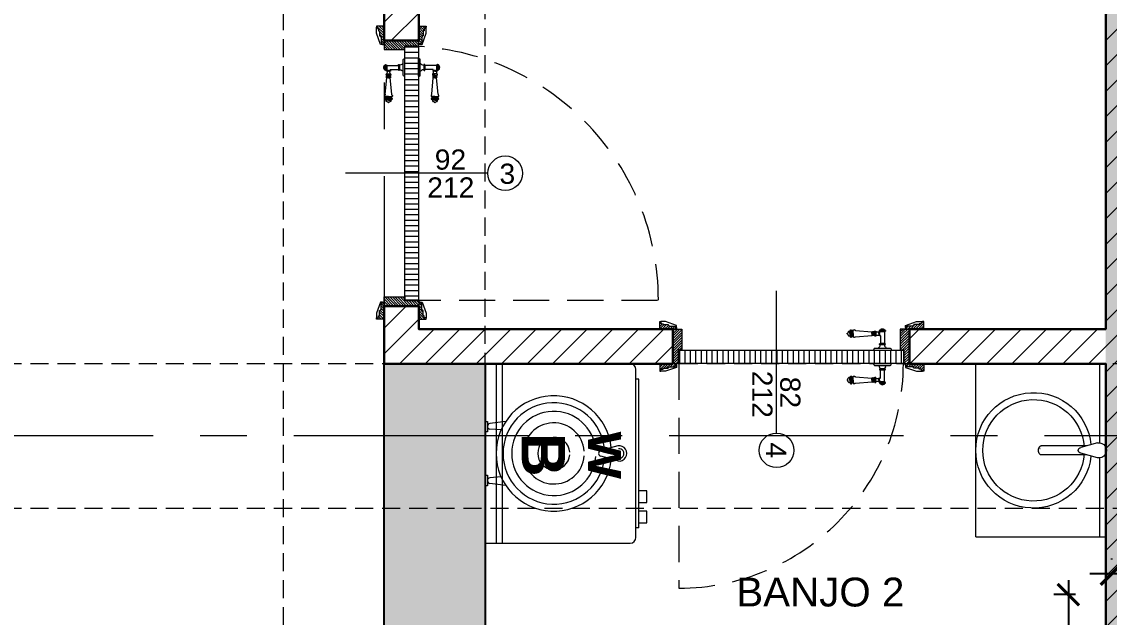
# Model space of a CAD drawing. Header units: centimetres. Extents: x 92587 to 105438, y -55119 to -48334.
# Drawn here: x 94088.6 to 94465.3, y -50735.2 to -50528.9 of the extents above; entities that cross this region are included whole.
import ezdxf

# ---------------------------------------------------------------- set-up
doc = ezdxf.new("R2010")
doc.units = ezdxf.units.CM
doc.header["$LTSCALE"] = 50
doc.header["$MEASUREMENT"] = 0
for name, pattern in [('AXES', [2, 1.25, -0.25, 0.25, -0.25]), ('CACHE', [0.375, 0.25, -0.125]), ('CONTINU', [0])]:
    doc.linetypes.add(name, pattern=pattern)
doc.layers.get('0').update_dxf_attribs({"color": 8})
for name, color, linetype in [('AXES', 10, 'AXES'), ('BETON COUPE', 3, 'CONTINU'), ('BETON TRAME', 252, 'Continuous'), ('TALUS', 2, 'Continuous')]:
    doc.layers.add(name, color=color, linetype=linetype)
for name, color, linetype, lineweight in [('BANJO', 160, 'Continuous', 9), ('BETON CACHE', 4, 'CACHE', 5), ('BETON SUP TRAME', 4, 'CACHE', 5), ('door', 44, 'Continuous', 5), ('MACONNERIE COUPE', 7, 'Continuous', 30), ('MACONNERIE HACHURE', 253, 'Continuous', 13)]:
    doc.layers.add(name, color=color, linetype=linetype, lineweight=lineweight)
doc.layers.add('DEMOL', color=7, linetype='Continuous', lineweight=60, true_color=0xa87e00)
doc.styles.add('GENERATED_STYLE_1', font='arial.ttf')
doc.styles.add('RS_TEXT_1.50', font='arial.ttf', dxfattribs={"height": 12.5})
doc.styles.add('RS_TXT_50', font='arial.ttf', dxfattribs={"height": 12.5})
doc.dimstyles.new('RS_50CM_LINEAIRE', dxfattribs={"dimscale": 5, "dimtxt": 12.5, "dimasz": 1.5, "dimexe": 1, "dimexo": 2.5, "dimgap": 1, "dimtad": 1, "dimdec": 1, "dimrnd": 0.5, "dimdsep": 46, "dimtxsty": 'RS_TXT_50', "dimblk1": 'ARCHTICK', "dimblk2": 'ARCHTICK', "dimsah": 1, "dimcen": 2.5, "dimdle": 1, "dimclrt": 4, "dimadec": 0, "dimazin": 2, "dimtfac": 1, "dimtdec": 1, "dimtix": 1, "dimtmove": 2, "dimatfit": 3, "dimfxl": 1, "dimtolj": 1, "dimtzin": 0, "dimarcsym": 0})

# ---------------------------------------------------------------- blocks, each defined once
blk = doc.blocks.new('A$C1cd8c289')
at = {"layer": 'AXES', "lineweight": 5, "ltscale": 1.3}
for p, q in [((-495, 1580), (-495, -1344.97)), ((3195, 190), (-1985, 190))]:
    blk.add_line(p, q, dxfattribs=at)
blk = doc.blocks.new('door900')
at = {"color": 0}
for p, q in [((-9.3, 67.7), (9.3, 67.7)), ((9.3, 65.2), (-9.3, 65.2)), ((-6.8, 71.5), (-6.8, 70.2)), ((-5.5, 71.5), (-6.8, 71.5)), ((-6.8, 70.2), (6.8, 70.2)), ((-6.8, 62.7), (-6.8, 24)), ((-6.8, 62.7), (6.8, 62.7)), ((-5.5, 71.5), (5.5, 71.5)), ((5.5, 71.5), (6.8, 71.5)), ((6.8, 71.5), (6.8, 70.2)), ((8.7, 62.7), (6.8, 62.7)), ((6.8, 49.1), (6.8, 24)), ((8.7, 50.9), (8.7, 50.9)), ((10.5, 56.8), (10.5, 62.5)), ((10.5, 56.8), (10.5, 51.1)), ((12.7, 56.8), (12.7, 62.5)), ((12.7, 56.8), (12.7, 51.1)), ((22.5, 63.8), (22.5, 49.8)), ((26.5, 56.8), (26.5, 63.8)), ((26.5, 63.8), (29.1, 63.8)), ((26.5, 63.8), (29.1, 63.8)), ((26.5, 56.8), (26.5, 49.8)), ((26.5, 49.8), (29.1, 49.8)), ((26.5, 49.8), (29.1, 49.8)), ((29.1, 63.8), (29.1, 62.8)), ((29.1, 62.8), (29.1, 56.8)), ((29.1, 50.8), (29.1, 56.8)), ((29.1, 50.8), (29.1, 49.8)), ((29.1, 49.8), (29.1, 49.8)), ((31.1, 62.8), (31.1, 56.8)), ((31.1, 50.8), (31.1, 56.8)), ((34.1, 56.8), (34.1, 62.8)), ((34.1, 62.8), (34.1, 56.8)), ((34.1, 50.8), (34.1, 56.8)), ((34.1, 56.8), (34.1, 50.8)), ((92.8, 68.1), (36.2, 62.8)), ((36.2, 56.8), (36.2, 62.8)), ((36.2, 56.8), (36.2, 50.8)), ((92.8, 45.5), (36.2, 50.8)), ((101.2, 67.3), (103.2, 68)), ((101.2, 56.8), (101.2, 67.3)), ((101.2, 56.8), (101.2, 46.3)), ((101.2, 46.3), (103.2, 45.7)), ((103.2, 68), (103.2, 67.7)), ((103.2, 56.8), (103.2, 68)), ((103.2, 56.8), (103.2, 46.3)), ((103.2, 45.9), (103.2, 45.7)), ((106.5, 68), (105.5, 67.3)), ((105.5, 56.8), (105.5, 67.3)), ((105.5, 56.8), (105.5, 46.3)), ((106.5, 45.7), (105.5, 46.3)), ((106.5, 56.8), (106.5, 68)), ((106.5, 56.8), (106.5, 45.7)), ((110.7, 68), (111.8, 67.3)), ((110.7, 56.8), (110.7, 68)), ((110.7, 56.8), (110.7, 45.7)), ((110.7, 45.7), (111.8, 46.3)), ((111.8, 56.8), (111.8, 67.3)), ((111.8, 66.2), (113.3, 66.2)), ((111.8, 56.8), (111.8, 46.3)), ((111.8, 47.5), (113.3, 47.5)), ((113.3, 56.8), (113.3, 66.2)), ((113.3, 56.8), (113.3, 47.5)), ((120.5, 56.8), (120.5, 58.6)), ((120.5, 56.8), (120.5, 55)), ((-30, 3), (-30, 0)), ((30, 0), (-30, 0)), ((27, 6), (-27, 6)), ((-8.3, 22.3), (8.3, 22.3)), ((-8.3, 18.3), (8.3, 18.3)), ((30, 3), (30, 0))]:
    blk.add_line(p, q, dxfattribs=at)
for centre, radius, start, end in [((-9.3, 66.5), 1.25, 90, 270), ((-6.8, 67.7), 2.51, 90.115, 179.885), ((-6.8, 65.2), 2.51, 180.115, 269.885), ((0, 64), 9.29, 53.4104, 126.5896), ((6.8, 67.7), 2.51, 0.115, 89.885), ((6.8, 65.2), 2.51, 270.115, 359.885), ((8.7, 49), 1.91, 88.7426, 178.1515), ((8.6, 64.9), 2.15, 272.7029, 297.6142), ((8.6, 48.8), 2.15, 62.3858, 87.2971), ((9.3, 66.5), 1.25, 270, 90), ((10, 62.5), 0.561, 3.7097, 127.9634), ((10, 51.1), 0.561, 232.0366, 356.2903), ((11.6, 62.5), 1.1, 0.0106, 179.9894), ((11.6, 51.1), 1.1, 180.0106, 359.9894), ((16.7, 70.5), 8.83, 243.5466, 311.3694), ((16.7, 43.2), 8.83, 48.6306, 116.4534), ((24.5, 63.7), 2.01, 4.1469, 175.8531), ((24.5, 50), 2.01, 184.1469, 355.8531), ((30.1, 62.8), 1.03, 0, 180.0014), ((30.1, 50.8), 1.03, 179.9972, 0), ((32.6, 62.8), 1.48, 0, 180), ((32.6, 50.8), 1.48, 180, 0), ((35.2, 62.8), 1.03, 0, 180), ((32.6, 62.8), 1.48, 1.563306237032948e-10, 2.08440831604393e-10), ((35.2, 50.8), 1.03, 180, 0), ((93.1, 72.5), 4.4, 266.3976, 315.6468), ((93.1, 41.1), 4.4, 44.3532, 93.6024), ((98.3, 67.4), 2.89, 358.3861, 135.6468), ((98.3, 46.2), 2.89, 224.3532, 1.6139), ((104.3, 67.6), 1.15, 170.914, 348.1019), ((104.3, 46.1), 1.15, 11.8981, 189.086), ((108.6, 68), 2.1, 0, 180), ((108.6, 45.7), 2.1, 180, 0), ((115.5, 62.5), 2.84, 13.4568, 140.4953), ((115.5, 51.2), 2.84, 219.5047, 346.5432), ((127.9, 65.2), 9.88, 191.9991, 221.6757), ((127.9, 48.5), 9.88, 138.3243, 168.0009), ((120.5, 56.8), 1.79, 0, 90), ((120.5, 56.8), 1.79, 270, 0), ((-27, 3), 3, 90, 180), ((-6.8, 6), 6, 130.5908, 180), ((-16.6, 16.6), 8.41, 314.3689, 12.0705), ((-8.3, 20.3), 2, 90, 270), ((-8.5, 24), 1.71, 275.059, 359.7825), ((8.5, 24), 1.71, 180.2175, 264.941), ((16.6, 16.6), 8.41, 167.9295, 225.6311), ((8.3, 20.3), 2, 270, 90), ((6.8, 6), 6, 0, 49.4092), ((27, 3), 3, 0, 90)]:
    blk.add_arc(centre, radius, start, end, dxfattribs=at)
blk = doc.blocks.new('Lav60')
at = {"layer": 'BANJO', "linetype": 'Continuous'}
for p, q in [((-54.27, 55.4), (-54.27, 84.18)), ((-54.27, 84.18), (-54.27, 55.4)), ((-52.27, 56.8), (-52.27, 84.18)), ((-9.27, 24.18), (-9.27, 84.18)), ((-51.47, 56.78), (-45.6, 55.16)), ((-54.27, 24.18), (-54.27, 52.96)), ((-54.27, 52.96), (-54.27, 24.18)), ((-51.47, 51.58), (-45.6, 53.19)), ((-47.77, 55.78), (-31.97, 55.78)), ((-31.61, 54.81), (-31.61, 54.8)), ((-31.5, 54.81), (-31.61, 54.81)), ((-31.61, 54.8), (-31.5, 54.8)), ((-31.5, 54.8), (-31.5, 54.81)), ((-52.27, 24.18), (-52.27, 51.56)), ((-47.79, 52.59), (-31.97, 52.59))]:
    blk.add_line(p, q, dxfattribs=at)
at = {"layer": 'BANJO'}
for p, q in [((-9.27, 84.18), (-54.27, 84.18)), ((-9.27, 24.18), (-9.27, 84.18)), ((-9.27, 24.18), (-54.27, 24.18))]:
    blk.add_line(p, q, dxfattribs=at)
at = {"layer": 'BANJO', "linetype": 'Continuous'}
for centre, radius, start, end in [((-29.27, 54.18), 20, 185.6501, 174.3498), ((-29.27, 54.18), 17.58, 184.3007, 175.6991), ((-51.93, 54.18), 2.64, 79.9737, 280.0262), ((-45.78, 54.18), 1, 280.3543, 79.6456)]:
    blk.add_arc(centre, radius, start, end, dxfattribs=at)
blk.add_ellipse((-31.97, 54.18), major_axis=(0, -1.59), ratio=0.623935, start_param=0, end_param=3.141593, dxfattribs=at)
blk = doc.blocks.new('_ArchTick')
at = {"color": 0, "linetype": 'ByBlock', "const_width": 0.15}
blk.add_lwpolyline([(-0.5, -0.5), (0.5, 0.5)], dxfattribs=at)
blk = doc.blocks.new('*D2843')
at = {"layer": 'Defpoints', "color": 0, "ltscale": 0.5, "transparency": 16777216}
for p in [(94466.11, -50727.36), (94451.16, -50820.36), (94466.11, -50820.36)]:
    blk.add_point(p, dxfattribs=at)
at = {"layer": 'TALUS', "color": 0, "lineweight": -2, "ltscale": 0.5, "transparency": 16777216}
for p, q in [((94451.16, -50722.36), (94451.16, -50825.36)), ((94453.61, -50727.36), (94446.16, -50727.36)), ((94453.61, -50820.36), (94446.16, -50820.36))]:
    blk.add_line(p, q, dxfattribs=at)
at = {"layer": 'TALUS', "color": 0, "lineweight": -2, "ltscale": 0.5, "transparency": 16777216, "xscale": 7.5, "yscale": 7.5, "zscale": 7.5}
for p, rotation in [((94451.16, -50727.36), 90), ((94451.16, -50820.36), 270)]:
    blk.add_blockref('_ArchTick', p, dxfattribs=dict(at, rotation=rotation))
at = {"layer": 'TALUS', "color": 4, "ltscale": 0.5, "transparency": 16777216, "insert": (94439.78, -50773.86), "char_height": 12.5, "attachment_point": 5, "rotation": 90, "style": 'RS_TXT_50'}
blk.add_mtext('\\A1;93', dxfattribs=at)
blk = doc.blocks.new('*D2844')
at = {"layer": 'Defpoints', "color": 0, "ltscale": 0.5, "transparency": 16777216}
for p in [(94466.11, -50720.17), (94466.11, -50727.36), (94492.11, -50727.36)]:
    blk.add_point(p, dxfattribs=at)
at = {"layer": 'TALUS', "color": 0, "lineweight": -2, "ltscale": 0.5, "transparency": 16777216}
for p, q in [((94466.11, -50714.86), (94466.11, -50715.17)), ((94492.11, -50714.86), (94492.11, -50715.17)), ((94466.11, -50720.17), (94458.61, -50720.17)), ((94492.11, -50720.17), (94466.11, -50720.17)), ((94492.11, -50720.17), (94499.61, -50720.17))]:
    blk.add_line(p, q, dxfattribs=at)
at = {"layer": 'TALUS', "color": 0, "lineweight": -2, "ltscale": 0.5, "transparency": 16777216, "xscale": 7.5, "yscale": 7.5, "zscale": 7.5}
blk.add_blockref('_ArchTick', (94466.11, -50720.17), dxfattribs=at)
at = {"layer": 'TALUS', "color": 0, "lineweight": -2, "ltscale": 0.5, "transparency": 16777216, "xscale": 7.5, "yscale": 7.5, "zscale": 7.5, "rotation": 180}
blk.add_blockref('_ArchTick', (94492.11, -50720.17), dxfattribs=at)
at = {"layer": 'TALUS', "color": 4, "ltscale": 0.5, "transparency": 16777216, "insert": (94479.11, -50708.78), "char_height": 12.5, "attachment_point": 5, "style": 'RS_TXT_50'}
blk.add_mtext('\\A1;26', dxfattribs=at)

msp = doc.modelspace()

# ---------------------------------------------------------------- hatches: boundary and pattern name
at = {"layer": 'BETON TRAME', "transparency": 33554559}
h = msp.add_hatch(color=256, dxfattribs=at)
h.dxf.hatch_style = 1
h.paths.add_polyline_path([(94249.11, -51297.36), (94214.11, -51297.36), (94214.11, -50647.36), (94249.11, -50647.36), (94249.11, -50822.36), (94709.11, -50822.36), (94709.11, -50647.36), (94744.11, -50647.36), (94744.11, -51297.36), (94709.11, -51297.36), (94709.11, -50862.36), (94499.11, -50862.36), (94499.11, -51192.36), (94459.11, -51192.36), (94459.11, -50862.36), (94249.11, -50862.36)])
h.paths.add_polyline_path([(93379.11, -49972.36), (93379.11, -50022.36), (93514.11, -50022.36), (93514.11, -49972.36)])
h.paths.add_polyline_path([(94114.11, -49972.36), (94114.11, -50022.36), (94249.11, -50022.36), (94249.11, -49972.36)])
h.paths.add_polyline_path([(94709.11, -49972.36), (94709.11, -50022.36), (94844.11, -50022.36), (94844.11, -49972.36)])
h.paths.add_polyline_path([(95444.11, -49972.36), (95444.11, -50022.36), (95579.11, -50022.36), (95579.11, -49972.36)])
h.paths.add_polyline_path([(95444.11, -50647.36), (95444.11, -50697.36), (95579.11, -50697.36), (95579.11, -50647.36)])
h.paths.add_polyline_path([(93379.11, -50647.36), (93379.11, -50697.36), (93514.11, -50697.36), (93514.11, -50647.36)])
h.paths.add_polyline_path([(93379.11, -51247.36), (93379.11, -51297.36), (93514.11, -51297.36), (93514.11, -51247.36)])
h.paths.add_polyline_path([(95444.11, -51247.36), (95444.11, -51297.36), (95579.11, -51297.36), (95579.11, -51247.36)])
h.paths.add_polyline_path([(95444.11, -51987.36), (95444.11, -52037.36), (95579.11, -52037.36), (95579.11, -51987.36)])
h.paths.add_polyline_path([(93514.11, -52037.36), (93514.11, -51987.36), (93379.11, -51987.36), (93379.11, -52037.36)])
h.paths.add_polyline_path([(94209.11, -51987.36), (94209.11, -52037.36), (94319.11, -52037.36), (94319.11, -51987.36)])
h.paths.add_polyline_path([(94639.11, -51987.36), (94639.11, -52037.36), (94749.11, -52037.36), (94749.11, -51987.36)])
h.paths.add_polyline_path([(94614.11, -52037.36), (94639.11, -52037.36), (94639.11, -51532.36), (94614.11, -51532.36)])
h.paths.add_polyline_path([(94319.11, -52037.36), (94344.11, -52037.36), (94344.11, -51532.36), (94319.11, -51532.36)])
at = {"layer": 'door'}
h = msp.add_hatch(dxfattribs=at)
h.set_pattern_fill('ANSI31', color=256, scale=5, angle=990)
h.set_pattern_definition([(315, (151537.07864, 92349.89514), (0.4419417382, 0.4419417382), [])])
h.paths.add_polyline_path([(94214.11, -50535.36), (94214.11, -50538.51), (94221.29, -50538.51), (94221.29, -50537.25), (94226.11, -50537.25), (94226.11, -50535.36)])
edge = h.paths.add_edge_path()
edge.add_line((94212.22, -50531.61), (94212.22, -50532.03))
edge.add_line((94212.22, -50532.03), (94212.54, -50532.03))
edge.add_line((94212.54, -50532.03), (94212.54, -50533.79))
edge.add_line((94212.54, -50533.79), (94212.75, -50533.79))
edge.add_arc((94213.06, -50533.79), 0.314, 180, 270)
edge.add_line((94213.06, -50534.11), (94213.06, -50536.2))
edge.add_line((94213.06, -50536.2), (94213.27, -50536.2))
edge.add_arc((94213.58, -50536.2), 0.314, 180, 270)
edge.add_line((94213.58, -50536.51), (94213.58, -50536.72))
edge.add_line((94213.58, -50536.72), (94214.11, -50536.72))
edge.add_line((94214.11, -50536.72), (94214.11, -50530.36))
edge.add_line((94214.11, -50530.36), (94211.49, -50530.36))
edge.add_line((94211.49, -50530.36), (94211.49, -50530.77))
edge.add_line((94211.49, -50530.77), (94211.8, -50530.77))
edge.add_line((94211.8, -50530.77), (94211.8, -50531.19))
edge.add_arc((94211.8, -50531.61), 0.419, 0, 90, ccw=False)
edge = h.paths.add_edge_path()
edge.add_line((94227.99, -50531.61), (94227.99, -50532.03))
edge.add_line((94227.99, -50532.03), (94227.68, -50532.03))
edge.add_line((94227.68, -50532.03), (94227.68, -50533.79))
edge.add_line((94227.68, -50533.79), (94227.47, -50533.79))
edge.add_arc((94227.16, -50533.79), 0.314, 270, 360, ccw=False)
edge.add_line((94227.16, -50534.11), (94227.16, -50536.2))
edge.add_line((94227.16, -50536.2), (94226.95, -50536.2))
edge.add_arc((94226.63, -50536.2), 0.314, -90, 0, ccw=False)
edge.add_line((94226.63, -50536.51), (94226.63, -50536.72))
edge.add_line((94226.63, -50536.72), (94226.11, -50536.72))
edge.add_line((94226.11, -50536.72), (94226.11, -50530.36))
edge.add_line((94226.11, -50530.36), (94228.73, -50530.36))
edge.add_line((94228.73, -50530.36), (94228.73, -50530.77))
edge.add_line((94228.73, -50530.77), (94228.41, -50530.77))
edge.add_line((94228.41, -50530.77), (94228.41, -50531.19))
edge.add_arc((94228.41, -50531.61), 0.419, 90, 180)
h = msp.add_hatch(dxfattribs=at)
h.set_pattern_fill('ANSI31', color=256, scale=15, angle=495)
h.set_pattern_definition([(180, (195584.511, -101158.82), (-8e-16, -1.875), [])])
h.paths.add_polyline_path([(94221.34, -50625.27), (94221.34, -50537.46), (94226.06, -50537.46), (94226.06, -50625.27)])
h = msp.add_hatch(dxfattribs=at)
h.set_pattern_fill('ANSI31', color=256, scale=5, angle=990)
h.set_pattern_definition([(315, (151537.07864, 92349.89514), (0.4419417382, 0.4419417382), [])])
edge = h.paths.add_edge_path()
edge.add_line((94212.22, -50631.11), (94212.22, -50630.7))
edge.add_line((94212.22, -50630.7), (94212.54, -50630.7))
edge.add_line((94212.54, -50630.7), (94212.54, -50628.93))
edge.add_line((94212.54, -50628.93), (94212.75, -50628.93))
edge.add_arc((94213.06, -50628.93), 0.314, 90, 180, ccw=False)
edge.add_line((94213.06, -50628.62), (94213.06, -50626.52))
edge.add_line((94213.06, -50626.52), (94213.27, -50626.52))
edge.add_arc((94213.58, -50626.52), 0.314, 90, 180, ccw=False)
edge.add_line((94213.58, -50626.21), (94213.58, -50626))
edge.add_line((94213.58, -50626), (94214.11, -50626))
edge.add_line((94214.11, -50626), (94214.11, -50631.86))
edge.add_line((94214.11, -50631.86), (94211.49, -50631.86))
edge.add_line((94211.49, -50631.86), (94211.49, -50631.45))
edge.add_line((94211.49, -50631.45), (94211.8, -50631.45))
edge.add_line((94211.8, -50631.45), (94211.8, -50631.53))
edge.add_arc((94211.8, -50631.11), 0.419, 270, 360)
h.paths.add_polyline_path([(94214.11, -50627.36), (94214.11, -50624.22), (94221.29, -50624.22), (94221.29, -50625.48), (94226.11, -50625.48), (94226.11, -50627.36)])
edge = h.paths.add_edge_path()
edge.add_line((94227.99, -50631.11), (94227.99, -50630.7))
edge.add_line((94227.99, -50630.7), (94227.68, -50630.7))
edge.add_line((94227.68, -50630.7), (94227.68, -50628.93))
edge.add_line((94227.68, -50628.93), (94227.47, -50628.93))
edge.add_arc((94227.16, -50628.93), 0.314, 0, 90)
edge.add_line((94227.16, -50628.62), (94227.16, -50626.52))
edge.add_line((94227.16, -50626.52), (94226.95, -50626.52))
edge.add_arc((94226.63, -50626.52), 0.314, 360, 450)
edge.add_line((94226.63, -50626.21), (94226.63, -50626))
edge.add_line((94226.63, -50626), (94226.11, -50626))
edge.add_line((94226.11, -50626), (94226.11, -50631.86))
edge.add_line((94226.11, -50631.86), (94228.73, -50631.86))
edge.add_line((94228.73, -50631.86), (94228.73, -50631.45))
edge.add_line((94228.73, -50631.45), (94228.41, -50631.45))
edge.add_line((94228.41, -50631.45), (94228.41, -50631.53))
edge.add_arc((94228.41, -50631.11), 0.419, 180, 270, ccw=False)
h = msp.add_hatch(dxfattribs=at)
h.set_pattern_fill('ANSI31', color=256, scale=5, angle=900)
h.set_pattern_definition([(225, (242213.3656, -109194.3326), (0.4419417382, -0.4419417382), [])])
edge = h.paths.add_edge_path()
edge.add_line((94310.36, -50633.48), (94310.78, -50633.48))
edge.add_line((94310.78, -50633.48), (94310.78, -50633.79))
edge.add_line((94310.78, -50633.79), (94312.54, -50633.79))
edge.add_line((94312.54, -50633.79), (94312.54, -50634))
edge.add_arc((94312.54, -50634.31), 0.314, 0, 90, ccw=False)
edge.add_line((94312.85, -50634.31), (94314.95, -50634.31))
edge.add_line((94314.95, -50634.31), (94314.95, -50634.52))
edge.add_arc((94314.95, -50634.84), 0.314, 0, 90, ccw=False)
edge.add_line((94315.26, -50634.84), (94315.47, -50634.84))
edge.add_line((94315.47, -50634.84), (94315.47, -50635.36))
edge.add_line((94315.47, -50635.36), (94309.61, -50635.36))
edge.add_line((94309.61, -50635.36), (94309.61, -50632.74))
edge.add_line((94309.61, -50632.74), (94310.02, -50632.74))
edge.add_line((94310.02, -50632.74), (94310.02, -50633.06))
edge.add_line((94310.02, -50633.06), (94309.94, -50633.06))
edge.add_arc((94310.36, -50633.06), 0.419, 180, 270)
h.paths.add_polyline_path([(94314.11, -50635.36), (94317.25, -50635.36), (94317.25, -50642.54), (94315.99, -50642.54), (94315.99, -50647.36), (94314.11, -50647.36)])
edge = h.paths.add_edge_path()
edge.add_line((94310.36, -50649.25), (94310.78, -50649.25))
edge.add_line((94310.78, -50649.25), (94310.78, -50648.93))
edge.add_line((94310.78, -50648.93), (94312.54, -50648.93))
edge.add_line((94312.54, -50648.93), (94312.54, -50648.72))
edge.add_arc((94312.54, -50648.41), 0.314, 270, 360)
edge.add_line((94312.85, -50648.41), (94314.95, -50648.41))
edge.add_line((94314.95, -50648.41), (94314.95, -50648.2))
edge.add_arc((94314.95, -50647.89), 0.314, 270, 360)
edge.add_line((94315.26, -50647.89), (94315.47, -50647.89))
edge.add_line((94315.47, -50647.89), (94315.47, -50647.36))
edge.add_line((94315.47, -50647.36), (94309.61, -50647.36))
edge.add_line((94309.61, -50647.36), (94309.61, -50649.98))
edge.add_line((94309.61, -50649.98), (94310.02, -50649.98))
edge.add_line((94310.02, -50649.98), (94310.02, -50649.67))
edge.add_line((94310.02, -50649.67), (94309.94, -50649.67))
edge.add_arc((94310.36, -50649.67), 0.419, 90, 180, ccw=False)
h = msp.add_hatch(dxfattribs=at)
h.set_pattern_fill('ANSI31', color=256, scale=5, angle=900)
h.set_pattern_definition([(225, (242223.3775, -109194.3326), (0.4419417382, -0.4419417382), [])])
h.paths.add_polyline_path([(94396.1, -50635.36), (94392.95, -50635.36), (94392.95, -50642.54), (94394.21, -50642.54), (94394.21, -50647.36), (94396.1, -50647.36)])
edge = h.paths.add_edge_path()
edge.add_line((94399.85, -50633.48), (94399.43, -50633.48))
edge.add_line((94399.43, -50633.48), (94399.43, -50633.79))
edge.add_line((94399.43, -50633.79), (94397.67, -50633.79))
edge.add_line((94397.67, -50633.79), (94397.67, -50634))
edge.add_arc((94397.67, -50634.31), 0.314, 90, 180)
edge.add_line((94397.35, -50634.31), (94395.26, -50634.31))
edge.add_line((94395.26, -50634.31), (94395.26, -50634.52))
edge.add_arc((94395.26, -50634.84), 0.314, 90, 180)
edge.add_line((94394.94, -50634.84), (94394.73, -50634.84))
edge.add_line((94394.73, -50634.84), (94394.73, -50635.36))
edge.add_line((94394.73, -50635.36), (94401.1, -50635.36))
edge.add_line((94401.1, -50635.36), (94401.1, -50632.74))
edge.add_line((94401.1, -50632.74), (94400.69, -50632.74))
edge.add_line((94400.69, -50632.74), (94400.69, -50633.06))
edge.add_line((94400.69, -50633.06), (94400.27, -50633.06))
edge.add_arc((94399.85, -50633.06), 0.419, 270, 360, ccw=False)
edge = h.paths.add_edge_path()
edge.add_line((94399.85, -50649.25), (94399.43, -50649.25))
edge.add_line((94399.43, -50649.25), (94399.43, -50648.93))
edge.add_line((94399.43, -50648.93), (94397.67, -50648.93))
edge.add_line((94397.67, -50648.93), (94397.67, -50648.72))
edge.add_arc((94397.67, -50648.41), 0.314, 180, 270, ccw=False)
edge.add_line((94397.35, -50648.41), (94395.26, -50648.41))
edge.add_line((94395.26, -50648.41), (94395.26, -50648.2))
edge.add_arc((94395.26, -50647.89), 0.314, 180, 270, ccw=False)
edge.add_line((94394.94, -50647.89), (94394.73, -50647.89))
edge.add_line((94394.73, -50647.89), (94394.73, -50647.36))
edge.add_line((94394.73, -50647.36), (94401.1, -50647.36))
edge.add_line((94401.1, -50647.36), (94401.1, -50649.98))
edge.add_line((94401.1, -50649.98), (94400.69, -50649.98))
edge.add_line((94400.69, -50649.98), (94400.69, -50649.67))
edge.add_line((94400.69, -50649.67), (94400.27, -50649.67))
edge.add_arc((94399.85, -50649.67), 0.419, 0, 90)
h = msp.add_hatch(dxfattribs=at)
h.set_pattern_fill('ANSI31', color=256, scale=15, angle=405)
h.set_pattern_definition([(90, (48714.6624, -153241.765), (-1.875, 2e-15), [])])
h.paths.add_polyline_path([(94316.2, -50642.6), (94394, -50642.6), (94394, -50647.31), (94316.2, -50647.31)])
at = {"layer": 'MACONNERIE HACHURE'}
h = msp.add_hatch(dxfattribs=at)
h.set_pattern_fill('ANSI31', color=256, scale=50, style=0)
h.set_pattern_definition([(45, (0, 5835.283), (-4.41941738, 4.41941738), [])])
h.paths.add_polyline_path([(93729.11, -50527.36), (93729.11, -50358.36), (93801.11, -50358.36), (93801.11, -50337.36), (93779.11, -50337.36), (93779.11, -50332.36), (93959.11, -50332.36), (93959.11, -50344.36), (93909.11, -50344.36), (93909.11, -50517.36), (93887.11, -50517.36), (93887.11, -50505.36), (93897.11, -50505.36), (93897.11, -50344.36), (93806.11, -50344.36), (93806.11, -50363.36), (93749.11, -50363.36), (93749.11, -50505.36), (93805.11, -50505.36), (93805.11, -50517.36), (93741.11, -50517.36), (93741.11, -50527.36)])
h.paths.add_polyline_path([(94298.94, -51192.36), (94249.11, -51192.36), (94249.11, -51152.36), (94298.94, -51152.36)])
h.paths.add_polyline_path([(94459.11, -51192.36), (94419.11, -51192.36), (94419.11, -51152.36), (94459.11, -51152.36)])
h.paths.add_polyline_path([(94319.11, -51547.36), (94229.11, -51547.36), (94229.11, -51487.36), (94076.11, -51487.36), (94076.11, -51547.36), (94064.11, -51547.36), (94064.11, -51427.36), (94084.11, -51427.36), (94084.11, -51462.36), (94249.11, -51462.36), (94249.11, -51511.36), (94319.11, -51511.36), (94319.11, -51462.36), (94354.11, -51462.36), (94354.11, -51482.36), (94344.11, -51482.36), (94344.11, -51532.36), (94319.11, -51532.36), (94319.11, -51516.36), (94249.11, -51516.36), (94249.11, -51542.36), (94319.11, -51542.36)])
h.paths.add_polyline_path([(93749.11, -49932.36), (93849.11, -49932.36), (93849.11, -49907.36), (93749.11, -49907.36)])
h.paths.add_polyline_path([(93514.11, -51940.47), (93489.11, -51940.47), (93489.11, -51987.36), (93514.11, -51987.36)])
h.paths.add_polyline_path([(93514.11, -50042.36), (93489.11, -50042.36), (93489.11, -50022.36), (93514.11, -50022.36)])
h.paths.add_polyline_path([(94196.61, -51192.36), (94214.11, -51192.36), (94214.11, -51172.36), (94196.61, -51172.36)])
h.paths.add_polyline_path([(93874.11, -51305.36), (93864.11, -51305.36), (93864.11, -51317.36), (93904.11, -51317.36), (93904.11, -51305.36), (93894.11, -51305.36), (93894.11, -50987.36), (94064.11, -50987.36), (94064.11, -51305.36), (93986.1, -51305.36), (93986.1, -51317.36), (94064.11, -51317.36), (94064.11, -51327.36), (94084.11, -51327.36), (94084.11, -51192.36), (94096.61, -51192.36), (94096.61, -51172.36), (94084.11, -51172.36), (94084.11, -50957.36), (94063.11, -50957.36), (94063.11, -50627.36), (93965.1, -50627.36), (93965.1, -50639.36), (94043.11, -50639.36), (94043.11, -50957.36), (93873.11, -50957.36), (93873.11, -50639.36), (93883.11, -50639.36), (93883.11, -50627.36), (93843.11, -50627.36), (93843.11, -50639.36), (93853.11, -50639.36), (93853.11, -50957.36), (93514.11, -50957.36), (93514.11, -50912.36), (93489.11, -50912.36), (93489.11, -50962.36), (93379.11, -50962.36), (93379.11, -50982.36), (93489.11, -50982.36), (93489.11, -51032.36), (93514.11, -51032.36), (93514.11, -50987.36), (93874.11, -50987.36)])
h.paths.add_polyline_path([(93706.11, -50332.36), (93706.11, -50352.36), (93404.11, -50352.36), (93404.11, -50417.36), (93379.11, -50417.36), (93379.11, -50327.36), (93489.11, -50327.36), (93489.11, -50312.36), (93514.11, -50312.36), (93514.11, -50332.36)])
h.paths.add_polyline_path([(94149.11, -50235.36), (94174.11, -50235.36), (94174.11, -50513.36), (94226.11, -50513.36), (94226.11, -50535.36), (94214.11, -50535.36), (94214.11, -50525.36), (94089.11, -50525.36), (94089.11, -50513.36), (94149.11, -50513.36)])
h.paths.add_polyline_path([(94174.11, -50162.36), (94174.11, -50142.36), (94224.11, -50142.36), (94224.11, -50022.36), (94249.11, -50022.36), (94249.11, -50137.36), (94266.61, -50137.36), (94266.61, -50162.36)])
h.paths.add_polyline_path([(93514.11, -49972.36), (93514.11, -49932.36), (93569.11, -49932.36), (93569.11, -49907.36), (93489.11, -49907.36), (93489.11, -49972.36)])
h.paths.add_polyline_path([(94089.11, -49932.36), (94029.11, -49932.36), (94029.11, -49907.36), (94114.11, -49907.36), (94114.11, -49972.36), (94114.11, -49972.36), (94114.11, -50022.36), (94089.11, -50022.36)])
h.paths.add_polyline_path([(93514.11, -51612.36), (93514.11, -51670.47), (93489.11, -51670.47), (93489.11, -51617.36), (93379.11, -51617.36), (93379.11, -51527.36), (93404.11, -51527.36), (93404.11, -51592.36), (93737.11, -51592.36), (93737.11, -51419.36), (93749.11, -51419.36), (93749.11, -51427.36), (93805.11, -51427.36), (93805.11, -51439.36), (93749.11, -51439.36), (93749.11, -51587.36), (93897.11, -51587.36), (93897.11, -51439.36), (93887.11, -51439.36), (93887.11, -51427.36), (93909.11, -51427.36), (93909.11, -51600.36), (93958.97, -51600.36), (93958.97, -51612.36)])
h.paths.add_polyline_path([(93749.11, -51285.36), (93749.11, -51305.36), (93772.11, -51305.36), (93772.11, -51317.36), (93749.11, -51317.36), (93749.11, -51327.36), (93737.11, -51327.36), (93737.11, -51297.36), (93514.11, -51297.36), (93514.11, -51285.36)], flags=17)
h.paths.add_polyline_path([(93729.11, -50647.36), (93514.11, -50647.36), (93514.11, -50659.36), (93741.11, -50659.36), (93741.11, -50639.36), (93751.11, -50639.36), (93751.11, -50627.36), (93741.11, -50627.36), (93741.11, -50619.36), (93729.11, -50619.36)])
h.paths.add_polyline_path([(94314.11, -50647.36), (94314.11, -50635.36), (94226.11, -50635.36), (94226.11, -50627.36), (94214.11, -50627.36), (94214.11, -50647.36)])
h.paths.add_polyline_path([(93404.11, -51297.36), (93379.11, -51297.36), (93379.11, -51347.36), (93404.11, -51347.36)])
h.paths.add_polyline_path([(93404.11, -50647.36), (93379.11, -50647.36), (93379.11, -50597.36), (93404.11, -50597.36)])
h.paths.add_polyline_path([(93514.11, -51247.36), (93489.11, -51247.36), (93489.11, -51192.47), (93514.11, -51192.47)], flags=17)
h.paths.add_polyline_path([(93514.11, -50697.36), (93489.11, -50697.36), (93489.11, -50752.25), (93514.11, -50752.25)], flags=17)
h.paths.add_polyline_path([(94659.28, -51192.36), (94709.11, -51192.36), (94709.11, -51152.36), (94659.28, -51152.36)])
h.paths.add_polyline_path([(94499.11, -51192.36), (94539.11, -51192.36), (94539.11, -51152.36), (94499.11, -51152.36)])
h.paths.add_polyline_path([(94344.11, -52012.36), (94364.11, -52012.36), (94364.11, -52037.36), (94344.11, -52037.36)])
h.paths.add_polyline_path([(94029.11, -52012.36), (94029.11, -52037.36), (94209.11, -52037.36), (94209.11, -52012.36)])
h.paths.add_polyline_path([(94639.11, -51547.36), (94729.11, -51547.36), (94729.11, -51487.36), (94882.11, -51487.36), (94882.11, -51547.36), (94894.11, -51547.36), (94894.11, -51427.36), (94874.11, -51427.36), (94874.11, -51462.36), (94709.11, -51462.36), (94709.11, -51511.36), (94639.11, -51511.36), (94639.11, -51462.36), (94454.11, -51462.36), (94454.11, -51482.36), (94614.11, -51482.36), (94614.11, -51532.36), (94639.11, -51532.36), (94639.11, -51516.36), (94709.11, -51516.36), (94709.11, -51542.36), (94639.11, -51542.36)])
h.paths.add_polyline_path([(95209.11, -49932.36), (95109.11, -49932.36), (95109.11, -49907.36), (95209.11, -49907.36)])
h.paths.add_polyline_path([(95444.11, -51940.47), (95469.11, -51940.47), (95469.11, -51987.36), (95444.11, -51987.36)])
h.paths.add_polyline_path([(95444.11, -50042.36), (95469.11, -50042.36), (95469.11, -50022.36), (95444.11, -50022.36)])
h.paths.add_polyline_path([(94761.61, -51192.36), (94744.11, -51192.36), (94744.11, -51172.36), (94761.61, -51172.36)])
h.paths.add_polyline_path([(94464.11, -50162.36), (94446.61, -50162.36), (94446.61, -50137.36), (94464.11, -50137.36), (94464.11, -49972.36), (94494.11, -49972.36), (94494.11, -50137.36), (94511.72, -50137.36), (94511.72, -50162.36), (94494.11, -50162.36), (94494.11, -50635.36), (94562.11, -50635.36), (94562.11, -50647.36), (94494.11, -50647.36), (94494.11, -50822.36), (94464.11, -50822.36), (94464.11, -50647.36), (94396.11, -50647.36), (94396.11, -50635.36), (94464.11, -50635.36)])
h.paths.add_polyline_path([(95084.11, -51305.36), (95094.11, -51305.36), (95094.11, -51317.36), (95054.11, -51317.36), (95054.11, -51305.36), (95064.11, -51305.36), (95064.11, -50987.36), (94894.11, -50987.36), (94894.11, -51305.36), (94972.12, -51305.36), (94972.12, -51317.36), (94894.11, -51317.36), (94894.11, -51327.36), (94874.11, -51327.36), (94874.11, -51192.36), (94861.61, -51192.36), (94861.61, -51172.36), (94874.11, -51172.36), (94874.11, -50957.36), (94895.11, -50957.36), (94895.11, -50627.36), (94993.12, -50627.36), (94993.12, -50639.36), (94915.11, -50639.36), (94915.11, -50957.36), (95085.11, -50957.36), (95085.11, -50639.36), (95075.11, -50639.36), (95075.11, -50627.36), (95115.11, -50627.36), (95115.11, -50639.36), (95105.11, -50639.36), (95105.11, -50957.36), (95444.11, -50957.36), (95444.11, -50912.36), (95469.11, -50912.36), (95469.11, -50962.36), (95579.11, -50962.36), (95579.11, -50982.36), (95469.11, -50982.36), (95469.11, -51032.36), (95444.11, -51032.36), (95444.11, -50987.36), (95084.11, -50987.36)])
h.paths.add_polyline_path([(95229.11, -50358.36), (95157.11, -50358.36), (95157.11, -50337.36), (95179.11, -50337.36), (95179.11, -50332.36), (94999.11, -50332.36), (94999.11, -50344.36), (95049.11, -50344.36), (95049.11, -50517.36), (95071.11, -50517.36), (95071.11, -50505.36), (95061.11, -50505.36), (95061.11, -50344.36), (95152.11, -50344.36), (95152.11, -50363.36), (95209.11, -50363.36), (95209.11, -50505.36), (95153.11, -50505.36), (95153.11, -50517.36), (95217.11, -50517.36), (95217.11, -50527.36), (95229.11, -50527.36)])
h.paths.add_polyline_path([(95252.11, -50332.36), (95252.11, -50352.36), (95554.11, -50352.36), (95554.11, -50417.36), (95579.11, -50417.36), (95579.11, -50327.36), (95469.11, -50327.36), (95469.11, -50312.36), (95444.11, -50312.36), (95444.11, -50332.36)])
h.paths.add_polyline_path([(94809.11, -50235.36), (94784.11, -50235.36), (94784.11, -50513.36), (94732.11, -50513.36), (94732.11, -50535.36), (94744.11, -50535.36), (94744.11, -50525.36), (94869.11, -50525.36), (94869.11, -50513.36), (94809.11, -50513.36)])
h.paths.add_polyline_path([(94784.11, -50162.36), (94784.11, -50142.36), (94734.11, -50142.36), (94734.11, -50022.36), (94709.11, -50022.36), (94709.11, -50137.36), (94691.61, -50137.36), (94691.61, -50162.36)])
h.paths.add_polyline_path([(95444.11, -49972.36), (95444.11, -49932.36), (95389.11, -49932.36), (95389.11, -49907.36), (95469.11, -49907.36), (95469.11, -49972.36)])
h.paths.add_polyline_path([(94869.11, -49932.36), (94929.11, -49932.36), (94929.11, -49907.36), (94844.11, -49907.36), (94844.11, -49972.36), (94844.11, -49972.36), (94844.11, -50022.36), (94869.11, -50022.36)])
h.paths.add_polyline_path([(93514.11, -52012.36), (93569.11, -52012.36), (93569.11, -52037.36), (93514.11, -52037.36)])
h.paths.add_polyline_path([(93749.11, -52012.36), (93749.11, -52037.36), (93849.11, -52037.36), (93849.11, -52012.36)])
h.paths.add_polyline_path([(94464.11, -52012.36), (94614.11, -52012.36), (94614.11, -52037.36), (94464.11, -52037.36)])
h.paths.add_polyline_path([(94749.11, -52012.36), (95444.11, -52012.36), (95444.11, -52037.36), (94749.11, -52037.36)])
h.paths.add_polyline_path([(95444.11, -51612.36), (95444.11, -51670.47), (95469.11, -51670.47), (95469.11, -51617.36), (95579.11, -51617.36), (95579.11, -51527.36), (95554.11, -51527.36), (95554.11, -51592.36), (95221.11, -51592.36), (95221.11, -51419.36), (95209.11, -51419.36), (95209.11, -51427.36), (95153.11, -51427.36), (95153.11, -51439.36), (95209.11, -51439.36), (95209.11, -51587.36), (95061.11, -51587.36), (95061.11, -51439.36), (95071.11, -51439.36), (95071.11, -51427.36), (95049.11, -51427.36), (95049.11, -51600.36), (94999.24, -51600.36), (94999.24, -51612.36)])
h.paths.add_polyline_path([(95209.11, -51285.36), (95209.11, -51305.36), (95186.11, -51305.36), (95186.11, -51317.36), (95209.11, -51317.36), (95209.11, -51327.36), (95221.11, -51327.36), (95221.11, -51297.36), (95444.11, -51297.36), (95444.11, -51285.36)], flags=17)
h.paths.add_polyline_path([(95229.11, -50647.36), (95444.11, -50647.36), (95444.11, -50659.36), (95217.11, -50659.36), (95217.11, -50639.36), (95207.11, -50639.36), (95207.11, -50627.36), (95217.11, -50627.36), (95217.11, -50619.36), (95229.11, -50619.36)])
h.paths.add_polyline_path([(94644.11, -50647.36), (94644.11, -50635.36), (94732.11, -50635.36), (94732.11, -50627.36), (94744.11, -50627.36), (94744.11, -50647.36)])
h.paths.add_polyline_path([(95554.11, -51297.36), (95579.11, -51297.36), (95579.11, -51347.36), (95554.11, -51347.36)])
h.paths.add_polyline_path([(95554.11, -50647.36), (95579.11, -50647.36), (95579.11, -50597.36), (95554.11, -50597.36)])
h.paths.add_polyline_path([(95444.11, -51247.36), (95469.11, -51247.36), (95469.11, -51192.47), (95444.11, -51192.47)], flags=17)
h.paths.add_polyline_path([(95444.11, -50697.36), (95469.11, -50697.36), (95469.11, -50752.25), (95444.11, -50752.25)], flags=17)
at = {"layer": 'TALUS', "ltscale": 0.5, "true_color": 0xf8991e, "transparency": 33554610}
h = msp.add_hatch(color=30, dxfattribs=at)
h.dxf.hatch_style = 1
h.paths.add_polyline_path([(94744.11, -51192.36), (94894.11, -51192.36), (94894.21, -50987.36), (95469.11, -50987.36), (95469.11, -50982.36), (95579.11, -50982.36), (95579.11, -50962.36), (95469.11, -50962.36), (95469.11, -50957.36), (94874.11, -50957.36), (94874.11, -51172.36), (94744.11, -51172.36)])
h.paths.add_polyline_path([(94214.11, -51192.36), (94064.11, -51192.36), (94064, -50987.36), (93489.11, -50987.36), (93489.11, -50982.36), (93379.11, -50982.36), (93379.11, -50962.36), (93489.11, -50962.36), (93489.11, -50957.36), (94084.11, -50957.36), (94084.11, -51172.36), (94214.11, -51172.36)])
h.paths.add_polyline_path([(94464.11, -50822.36), (94494.11, -50822.36), (94494.11, -49972.36), (94464.11, -49972.36)])

# ---------------------------------------------------------------- linework, layer by layer
at = {"layer": 'BANJO'}
for p, q in [((94249.11, -50647.36), (94299.39, -50647.36)), ((94249.11, -50709.52), (94249.11, -50647.36)), ((94253.11, -50709.52), (94253.11, -50647.36)), ((94255.11, -50709.52), (94255.11, -50647.36)), ((94301.39, -50707.52), (94301.39, -50649.36)), ((94302.39, -50652.66), (94301.39, -50652.66)), ((94302.39, -50704.22), (94302.39, -50652.66)), ((94256.25, -50667.38), (94250.74, -50668.07)), ((94254.65, -50670.29), (94250.74, -50670.04)), ((94295.12, -50675.84), (94289.24, -50677.46)), ((94295.12, -50681.04), (94289.24, -50679.43)), ((94254.65, -50686.59), (94250.74, -50686.84)), ((94256.25, -50689.5), (94250.74, -50688.81)), ((94305.16, -50691.43), (94302.39, -50691.43)), ((94305.16, -50695.48), (94305.16, -50691.43)), ((94302.39, -50695.48), (94305.16, -50695.48)), ((94305.16, -50698.43), (94302.39, -50698.43)), ((94305.16, -50702.48), (94305.16, -50698.43)), ((94302.39, -50702.48), (94305.16, -50702.48)), ((94302.39, -50704.22), (94301.39, -50704.22)), ((94249.11, -50709.52), (94299.39, -50709.52))]:
    msp.add_line(p, q, dxfattribs=at)
for points in [[(94249.11, -50670.99), (94249.11, -50667.33), (94249.91, -50667.33), (94249.91, -50670.99)], [(94249.11, -50689.66), (94249.11, -50686), (94249.92, -50686), (94249.92, -50689.66)]]:
    msp.add_lwpolyline(points, close=True, dxfattribs=at)
for centre, radius, start, end in [((94299.39, -50649.36), 2, 0, 90), ((94272.92, -50678.44), 20, 5.6501, 354.3499), ((94272.92, -50678.44), 17.58, 4.3008, 355.6992), ((94272.92, -50678.44), 14.58, 4.3008, 355.6992), ((94250.92, -50669.05), 1, 100.3544, 259.6456), ((94272.92, -50678.44), 10.58, 4.3008, 355.6992), ((94272.92, -50678.44), 5.58, 4.3008, 355.6992), ((94295.57, -50678.44), 2.64, 259.9738, 100.0262), ((94289.42, -50678.44), 1, 100.3544, 259.6456), ((94295.57, -50678.44), 1.64, 259.9738, 100.0262), ((94250.92, -50687.83), 1, 100.3544, 259.6456), ((94299.39, -50707.52), 2, 270, 0)]:
    msp.add_arc(centre, radius, start, end, dxfattribs=at)
at = {"layer": 'BETON CACHE', "lineweight": 5, "ltscale": 0.5}
msp.add_lwpolyline([(93379.11, -50697.36), (95579.11, -50697.36), (95579.11, -50647.36), (93379.11, -50647.36)], close=True, dxfattribs=at)
at = {"layer": 'BETON COUPE'}
msp.add_lwpolyline([(94249.11, -51297.36), (94214.11, -51297.36), (94214.11, -50647.36), (94249.11, -50647.36), (94249.11, -50822.36), (94709.11, -50822.36), (94709.11, -50647.36), (94744.11, -50647.36), (94744.11, -51297.36), (94709.11, -51297.36), (94709.11, -50862.36), (94499.11, -50862.36), (94499.11, -51192.36), (94459.11, -51192.36), (94459.11, -50862.36), (94249.11, -50862.36)], close=True, dxfattribs=at)
at = {"layer": 'BETON SUP TRAME', "lineweight": 5, "ltscale": 0.5}
msp.add_lwpolyline([(94249.11, -49972.36), (94179.11, -49972.36), (94179.11, -52037.36), (94249.11, -52037.36)], close=True, dxfattribs=at)
at = {"layer": 'door'}
for p, q in [((94250.1, -50581.36), (94200.78, -50581.36)), ((94350.1, -50671.36), (94350.1, -50622.04))]:
    msp.add_line(p, q, dxfattribs=at)
at = {"layer": 'door', "linetype": 'CACHE'}
for p, q in [((94221.34, -50625.27), (94309.15, -50625.27)), ((94316.2, -50647.31), (94316.2, -50725.11))]:
    msp.add_line(p, q, dxfattribs=at)
at = {"layer": 'door'}
for points in [[(94212.22, -50531.61), (94212.22, -50532.03), (94212.54, -50532.03), (94212.54, -50533.79), (94212.75, -50533.79, 0.414214), (94213.06, -50534.11), (94213.06, -50536.2), (94213.27, -50536.2, 0.414214), (94213.58, -50536.51), (94213.58, -50536.72), (94214.11, -50536.72), (94214.11, -50530.36), (94211.49, -50530.36), (94211.49, -50530.77), (94211.8, -50530.77), (94211.8, -50531.19, -0.414214), (94212.22, -50531.61)], [(94227.99, -50531.61), (94227.99, -50532.03), (94227.68, -50532.03), (94227.68, -50533.79), (94227.47, -50533.79, -0.414214), (94227.16, -50534.11), (94227.16, -50536.2), (94226.95, -50536.2, -0.414214), (94226.63, -50536.51), (94226.63, -50536.72), (94226.11, -50536.72), (94226.11, -50530.36), (94228.73, -50530.36), (94228.73, -50530.77), (94228.41, -50530.77), (94228.41, -50531.19, 0.414214), (94227.99, -50531.61)], [(94212.22, -50631.11), (94212.22, -50630.7), (94212.54, -50630.7), (94212.54, -50628.93), (94212.75, -50628.93, -0.414214), (94213.06, -50628.62), (94213.06, -50626.52), (94213.27, -50626.52, -0.414214), (94213.58, -50626.21), (94213.58, -50626), (94214.11, -50626), (94214.11, -50631.86), (94211.49, -50631.86), (94211.49, -50631.45), (94211.8, -50631.45), (94211.8, -50631.53, 0.414214), (94212.22, -50631.11)], [(94227.99, -50631.11), (94227.99, -50630.7), (94227.68, -50630.7), (94227.68, -50628.93), (94227.47, -50628.93, 0.414214), (94227.16, -50628.62), (94227.16, -50626.52), (94226.95, -50626.52, 0.414214), (94226.63, -50626.21), (94226.63, -50626), (94226.11, -50626), (94226.11, -50631.86), (94228.73, -50631.86), (94228.73, -50631.45), (94228.41, -50631.45), (94228.41, -50631.53, -0.414214), (94227.99, -50631.11)], [(94310.36, -50633.48), (94310.78, -50633.48), (94310.78, -50633.79), (94312.54, -50633.79), (94312.54, -50634, -0.414214), (94312.85, -50634.31), (94314.95, -50634.31), (94314.95, -50634.52, -0.414214), (94315.26, -50634.84), (94315.47, -50634.84), (94315.47, -50635.36), (94309.61, -50635.36), (94309.61, -50632.74), (94310.02, -50632.74), (94310.02, -50633.06), (94309.94, -50633.06, 0.414214), (94310.36, -50633.48)], [(94399.85, -50633.48), (94399.43, -50633.48), (94399.43, -50633.79), (94397.67, -50633.79), (94397.67, -50634, 0.414214), (94397.35, -50634.31), (94395.26, -50634.31), (94395.26, -50634.52, 0.414214), (94394.94, -50634.84), (94394.73, -50634.84), (94394.73, -50635.36), (94401.1, -50635.36), (94401.1, -50632.74), (94400.69, -50632.74), (94400.69, -50633.06), (94400.27, -50633.06, -0.414214), (94399.85, -50633.48)], [(94310.36, -50649.25), (94310.78, -50649.25), (94310.78, -50648.93), (94312.54, -50648.93), (94312.54, -50648.72, 0.414214), (94312.85, -50648.41), (94314.95, -50648.41), (94314.95, -50648.2, 0.414214), (94315.26, -50647.89), (94315.47, -50647.89), (94315.47, -50647.36), (94309.61, -50647.36), (94309.61, -50649.98), (94310.02, -50649.98), (94310.02, -50649.67), (94309.94, -50649.67, -0.414214), (94310.36, -50649.25)], [(94399.85, -50649.25), (94399.43, -50649.25), (94399.43, -50648.93), (94397.67, -50648.93), (94397.67, -50648.72, -0.414214), (94397.35, -50648.41), (94395.26, -50648.41), (94395.26, -50648.2, -0.414214), (94394.94, -50647.89), (94394.73, -50647.89), (94394.73, -50647.36), (94401.1, -50647.36), (94401.1, -50649.98), (94400.69, -50649.98), (94400.69, -50649.67), (94400.27, -50649.67, 0.414214), (94399.85, -50649.25)]]:
    msp.add_lwpolyline(points, format="xyb", dxfattribs=at)
for points in [[(94213.58, -50536.72), (94212.85, -50536.72), (94211.49, -50532.87), (94211.49, -50530.77)], [(94226.63, -50536.72), (94227.37, -50536.72), (94228.73, -50532.87), (94228.73, -50530.77)], [(94214.11, -50535.36), (94214.11, -50538.51), (94221.29, -50538.51), (94221.29, -50537.25), (94226.11, -50537.25), (94226.11, -50535.36), (94214.11, -50535.36)], [(94221.34, -50625.27), (94221.34, -50537.46), (94226.06, -50537.46), (94226.06, -50625.27), (94221.34, -50625.27)], [(94213.58, -50626), (94212.85, -50626), (94211.49, -50629.86), (94211.49, -50631.45)], [(94214.11, -50627.36), (94214.11, -50624.22), (94221.29, -50624.22), (94221.29, -50625.48), (94226.11, -50625.48), (94226.11, -50627.36), (94214.11, -50627.36)], [(94226.63, -50626), (94227.37, -50626), (94228.73, -50629.86), (94228.73, -50631.45)], [(94315.47, -50634.84), (94315.47, -50634.11), (94311.61, -50632.74), (94310.02, -50632.74)], [(94394.73, -50634.84), (94394.73, -50634.11), (94398.59, -50632.74), (94400.69, -50632.74)], [(94314.11, -50635.36), (94317.25, -50635.36), (94317.25, -50642.54), (94315.99, -50642.54), (94315.99, -50647.36), (94314.11, -50647.36), (94314.11, -50635.36)], [(94396.1, -50635.36), (94392.95, -50635.36), (94392.95, -50642.54), (94394.21, -50642.54), (94394.21, -50647.36), (94396.1, -50647.36), (94396.1, -50635.36)], [(94316.2, -50642.6), (94394, -50642.6), (94394, -50647.31), (94316.2, -50647.31), (94316.2, -50642.6)], [(94315.47, -50647.89), (94315.47, -50648.62), (94311.61, -50649.98), (94310.02, -50649.98)], [(94394.73, -50647.89), (94394.73, -50648.62), (94398.59, -50649.98), (94400.69, -50649.98)]]:
    msp.add_lwpolyline(points, dxfattribs=at)
for centre in [(94256.1, -50581.36), (94350.1, -50677.36)]:
    msp.add_circle(centre, 6, dxfattribs=at)
at = {"layer": 'door', "linetype": 'CACHE'}
for centre, radius, start, end in [((94221.11, -50625.36), 88.04, 0.0583, 86.7816), ((94316.2, -50647.31), 77.8, 270, 0)]:
    msp.add_arc(centre, radius, start, end, dxfattribs=at)
at = {"layer": 'MACONNERIE COUPE'}
for points in [[(94464.11, -50162.36), (94446.61, -50162.36), (94446.61, -50137.36), (94464.11, -50137.36), (94464.11, -49972.36), (94494.11, -49972.36), (94494.11, -50137.36), (94511.72, -50137.36), (94511.72, -50162.36), (94494.11, -50162.36), (94494.11, -50635.36), (94562.11, -50635.36), (94562.11, -50647.36), (94494.11, -50647.36), (94494.11, -50822.36), (94464.11, -50822.36), (94464.11, -50647.36), (94396.11, -50647.36), (94396.11, -50635.36), (94464.11, -50635.36)], [(94149.11, -50235.36), (94174.11, -50235.36), (94174.11, -50513.36), (94226.11, -50513.36), (94226.11, -50535.36), (94214.11, -50535.36), (94214.11, -50525.36), (94089.11, -50525.36), (94089.11, -50513.36), (94149.11, -50513.36)], [(94314.11, -50647.36), (94314.11, -50635.36), (94226.11, -50635.36), (94226.11, -50627.36), (94214.11, -50627.36), (94214.11, -50647.36)]]:
    msp.add_lwpolyline(points, close=True, dxfattribs=at)

# ---------------------------------------------------------------- block references
at = {"layer": 'BETON COUPE', "lineweight": 5, "xscale": -1}
msp.add_blockref('Lav60', (94409.83, -50731.54), dxfattribs=at)
at = {"layer": 'door', "yscale": 0.1, "zscale": 0.1}
for p, xscale, rotation in [((94221.34, -50544.7), -0.1, 90), ((94226.06, -50544.7), 0.1, 270), ((94386.76, -50647.31), 0.1, 180)]:
    msp.add_blockref('door900', p, dxfattribs=dict(at, xscale=xscale, rotation=rotation))
at = {"layer": 'door', "xscale": -0.1, "yscale": 0.1, "zscale": 0.1}
msp.add_blockref('door900', (94386.76, -50642.6), dxfattribs=at)
at = {"layer": 'MACONNERIE COUPE', "lineweight": 5, "ltscale": 0.5}
msp.add_blockref('A$C1cd8c289', (94709.11, -50862.36), dxfattribs=at)

# ---------------------------------------------------------------- texts
at = {"layer": 'BANJO', "char_height": 15, "attachment_point": 7, "rotation": 270, "style": 'RS_TEXT_1.50'}
for s, insert in [('{\\fArial|b1|i0|c0|p34;B}', (94261.81, -50671.34)), ('{\\fArial|b1|i0|c0|p34;w}', (94284.72, -50670.92))]:
    msp.add_mtext_dynamic_manual_height_columns(s, width=19.1434, gutter_width=31.25, heights=[-15], dxfattribs=dict(at, insert=insert))
at = {"layer": 'DEMOL', "lineweight": -2, "insert": (94365.24, -50734.86), "char_height": 10, "width": 93.9293, "attachment_point": 5, "style": 'RS_TEXT_1.50'}
msp.add_mtext('BANJO 2\\PS=3.76m²', dxfattribs=at)
at = {"layer": 'door', "char_height": 7, "style": 'GENERATED_STYLE_1'}
for s, insert, attachment_point in [('\\A1;\\pxql,t0;92', (94231.68, -50580.21), 7), ('\\A1;\\pxql,t0;3', (94254.1, -50578.03), 1), ('\\A1;\\pxql,t0;212', (94229.07, -50589.79), 7)]:
    msp.add_mtext(s, dxfattribs=dict(at, insert=insert, attachment_point=attachment_point))
at = {"layer": 'door', "char_height": 7, "rotation": 270, "style": 'GENERATED_STYLE_1'}
for s, insert, attachment_point in [('\\A1;\\pxql,t0;212', (94341.67, -50649.8), 7), ('\\A1;\\pxql,t0;82', (94351.25, -50651.85), 7), ('\\A1;\\pxql,t0;4', (94353.43, -50674.63), 1)]:
    msp.add_mtext(s, dxfattribs=dict(at, insert=insert, attachment_point=attachment_point))

# ---------------------------------------------------------------- dimensions: what is measured, and where the dimension line sits
at = {"layer": 'TALUS', "ltscale": 0.5}
dim = msp.add_linear_dim(base=(94466.11, -50720.17), p1=(94492.11, -50727.36), p2=(94466.11, -50727.36), dimstyle='RS_50CM_LINEAIRE', dxfattribs=at)
dim.commit()
dim.dimension.update_dxf_attribs({"geometry": '*D2844', "text_midpoint": (94479.11, -50708.78)})
dim = msp.add_linear_dim(base=(94451.16, -50820.36), p1=(94466.11, -50727.36), p2=(94466.11, -50820.36), angle=90, dimstyle='RS_50CM_LINEAIRE', dxfattribs=at)
dim.commit()
dim.dimension.update_dxf_attribs({"geometry": '*D2843', "text_midpoint": (94439.78, -50773.86)})

doc.saveas('drawing.dxf')
